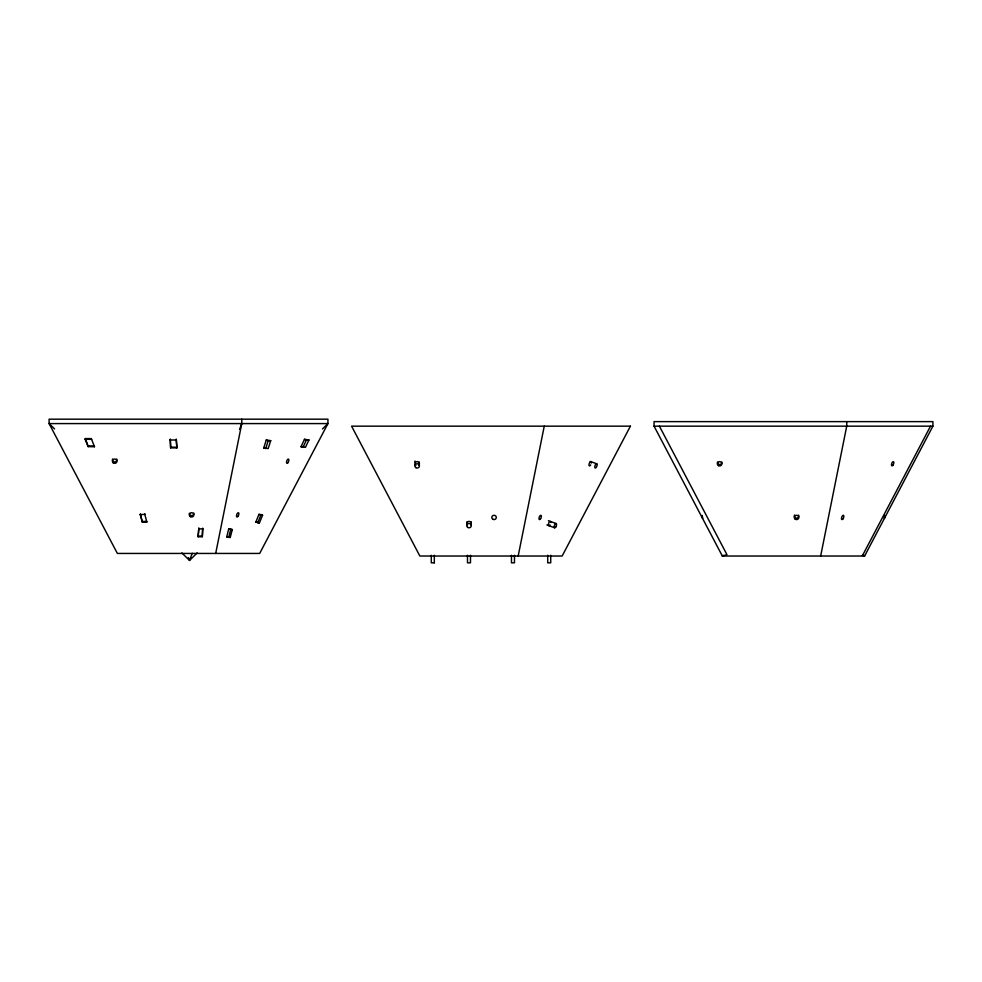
<?xml version="1.0" encoding="UTF-8"?>
<svg xmlns="http://www.w3.org/2000/svg" width="982" height="982" viewBox="0 0 982 982"><rect width="100%" height="100%" fill="white"/><g stroke="black" fill="none" stroke-linecap="round" stroke-linejoin="round"><path stroke-width="1.47" d="M198.119 536.786L198.83 528.181L198.119 536.786L202.317 536.724L202.746 528.144M202.317 536.724L202.636 529.458M215.696 553.443L241.768 423.586L241.768 419.179M518.177 556.021L544.249 426.163M820.657 556.021L846.729 426.163L846.729 421.622M884.978 515.538L884.401 518.422L884.389 515.538M226.768 536.737L228.757 528.844L230.365 528.881L232.292 529.58L230.23 537.485L226.768 536.737L230.23 537.485M228.696 537.436L230.684 529.543L232.292 529.58M263.777 447.927L266.257 440.022L270.725 440.685L268.172 448.578L263.777 447.927L266.245 447.878M265.717 448.627L268.184 440.734L270.725 440.685M140.193 514.58L140.414 513.868L142.341 522.215L146.846 522.068L144.636 513.684L144.87 514.384L140.193 514.58L142.341 522.215M85.139 439.261L85.373 438.561L91.338 438.61L94.468 446.736L88.196 446.614L85.139 439.261L91.559 439.322L91.338 438.61M88.196 446.614L85.373 438.561M170.659 447.866L170.279 439.273L170.659 447.866L176.895 447.927L176.244 439.322L176.895 447.927M192.263 553.308L189.538 560.44L181.866 552.952M239.596 429.294L241.768 423.586M255.848 522.068L258.953 514.372L260.66 514.531L262.587 515.231L259.42 522.89L255.848 522.068L259.42 522.89M257.775 522.768L260.893 515.071L262.587 515.231M301.02 446.736L304.469 439.31L308.949 439.973L305.451 447.338L301.02 446.736L303.524 446.638M302.947 447.436L306.396 440.022L308.949 439.973M930.519 426.163L862.982 554.621L864.626 556.021L932.9 426.163L932.9 421.622L654.061 421.622L654.061 426.163L722.335 556.021L864.626 556.021L862.331 555.321M197.173 552.891L189.538 560.44L188.409 557.58M322.489 428.974L327.939 423.586L327.939 419.179L49.1 419.179L49.1 423.586L117.374 553.443L259.665 553.443L327.939 423.586L49.1 423.586L54.587 428.938M723.157 555.321L722.335 556.021L726.938 554.621L659.401 426.163M142.562 521.503L146.625 521.368L146.846 522.068M198.352 536.074L202.083 536.025M198.61 528.881L202.979 528.844M654.061 426.163L932.9 426.163M434.302 562.821L431.294 562.821L431.282 555.26M170.058 439.973L176.478 440.022M170.893 447.166L176.674 447.227M88.429 445.926L94.247 446.024L94.468 446.736M590.256 461.43L596.688 463.762A2.234 0.957 -70 0 1 596.307 467.272A2.234 0.957 -70 0 1 594.797 466.585A2.234 0.957 -70 0 1 596.749 463.786M548.386 520.73L556.107 523.529M546.9 524.965L554.609 527.776M304.469 439.31L306.396 440.022M266.257 440.022L268.184 440.734M258.953 514.372L260.893 515.071M228.757 528.844L230.684 529.543M701.995 515.538L702.572 518.422L702.277 515.538M550.718 555.26L550.718 562.821L547.711 562.821L547.698 555.26M514.482 555.26L514.482 562.821L511.475 562.821L511.45 555.26M470.488 555.26L470.488 562.821L467.493 562.821L467.469 555.26M434.314 555.26L434.314 562.821M193.81 513.107A2.259 2.148 0 0 1 191.711 515.636A2.259 2.148 0 0 1 189.354 513.316M116.76 459.024A2.259 2.148 0 0 1 114.661 461.982A2.259 2.148 0 0 1 112.586 459.011M590.685 464.903A2.234 0.957 -70 0 1 589.016 465.272A2.234 0.957 -70 0 1 590.17 461.957A2.234 0.957 -70 0 1 591.311 463.111M415.877 465.554A2.259 2.148 0 0 1 415.361 462.485A2.259 2.148 0 0 1 418.614 462.141A2.259 2.148 0 0 1 418.798 465.247M419.375 462.08A2.259 2.148 0 0 1 419.142 462.706M415.005 462.313A2.259 2.148 0 0 1 414.993 461.061M471.237 521.847A2.259 2.148 0 0 1 470.906 522.645M467.444 522.976A2.259 2.148 0 0 1 466.831 521.933M467.211 524.818A2.259 2.148 0 0 1 467.53 521.958A2.259 2.148 0 0 1 470.562 521.982A2.259 2.148 0 0 1 470.82 524.854M549.969 524.916A2.246 0.957 -70 0 1 548.435 525.026A2.246 0.957 -70 0 1 549.49 521.835A2.246 0.957 -70 0 1 550.779 522.485M721.868 462.068A2.259 2.148 0 0 1 719.634 464.523A2.259 2.148 0 0 1 717.412 462.056M798.612 515.145A2.259 2.148 0 0 1 796.488 518.177A2.259 2.148 0 0 1 794.573 515.022M630.419 426.163L562.146 556.021L419.854 556.021L351.581 426.163L630.419 426.163M288.008 462.62A2.234 0.957 -70 0 0 288.487 459.122A2.234 0.957 -70 0 0 286.535 461.871A2.234 0.957 -70 0 0 288.008 462.62M237.975 516.348A2.246 0.957 -70 0 0 238.528 512.788A2.246 0.957 -70 0 0 236.539 515.464A2.246 0.957 -70 0 0 237.975 516.348M113.298 462.915A2.259 2.148 0 0 0 116.907 461.503A2.259 2.148 0 0 0 113.814 459.232A2.259 2.148 0 0 0 113.298 462.915M190.312 516.63A2.259 2.148 0 0 0 193.847 515.034A2.259 2.148 0 0 0 190.631 512.923A2.259 2.148 0 0 0 190.312 516.63M540.53 518.827A2.246 0.957 -70 0 0 540.959 515.329A2.246 0.957 -70 0 0 539.008 518.14A2.246 0.957 -70 0 0 540.53 518.827M492.927 519.282A2.259 2.148 0 0 0 496.327 517.453A2.259 2.148 0 0 0 492.976 515.562A2.259 2.148 0 0 0 492.927 519.282M415.865 467.641A2.259 2.148 0 0 0 419.4 466.069A2.259 2.148 0 0 0 416.208 463.946A2.259 2.148 0 0 0 415.865 467.641M467.739 527.42A2.259 2.148 0 0 0 471.274 525.836A2.259 2.148 0 0 0 468.058 523.725A2.259 2.148 0 0 0 467.739 527.42M555.751 527.052A2.246 0.957 -70 0 0 556.18 523.553A2.246 0.957 -70 0 0 554.229 526.364A2.246 0.957 -70 0 0 555.751 527.052M718.505 465.64A2.259 2.148 0 0 0 721.893 463.786A2.259 2.148 0 0 0 718.517 461.921A2.259 2.148 0 0 0 718.505 465.64M795.273 519.196A2.259 2.148 0 0 0 798.808 517.612A2.259 2.148 0 0 0 795.592 515.501A2.259 2.148 0 0 0 795.273 519.196M843.022 518.815A2.246 0.957 -70 0 0 843.44 515.329A2.246 0.957 -70 0 0 841.488 518.165A2.246 0.957 -70 0 0 843.022 518.815M893.019 465.137A2.234 0.957 -70 0 0 893.424 461.675A2.234 0.957 -70 0 0 891.496 464.511A2.234 0.957 -70 0 0 893.019 465.137"/></g></svg>
